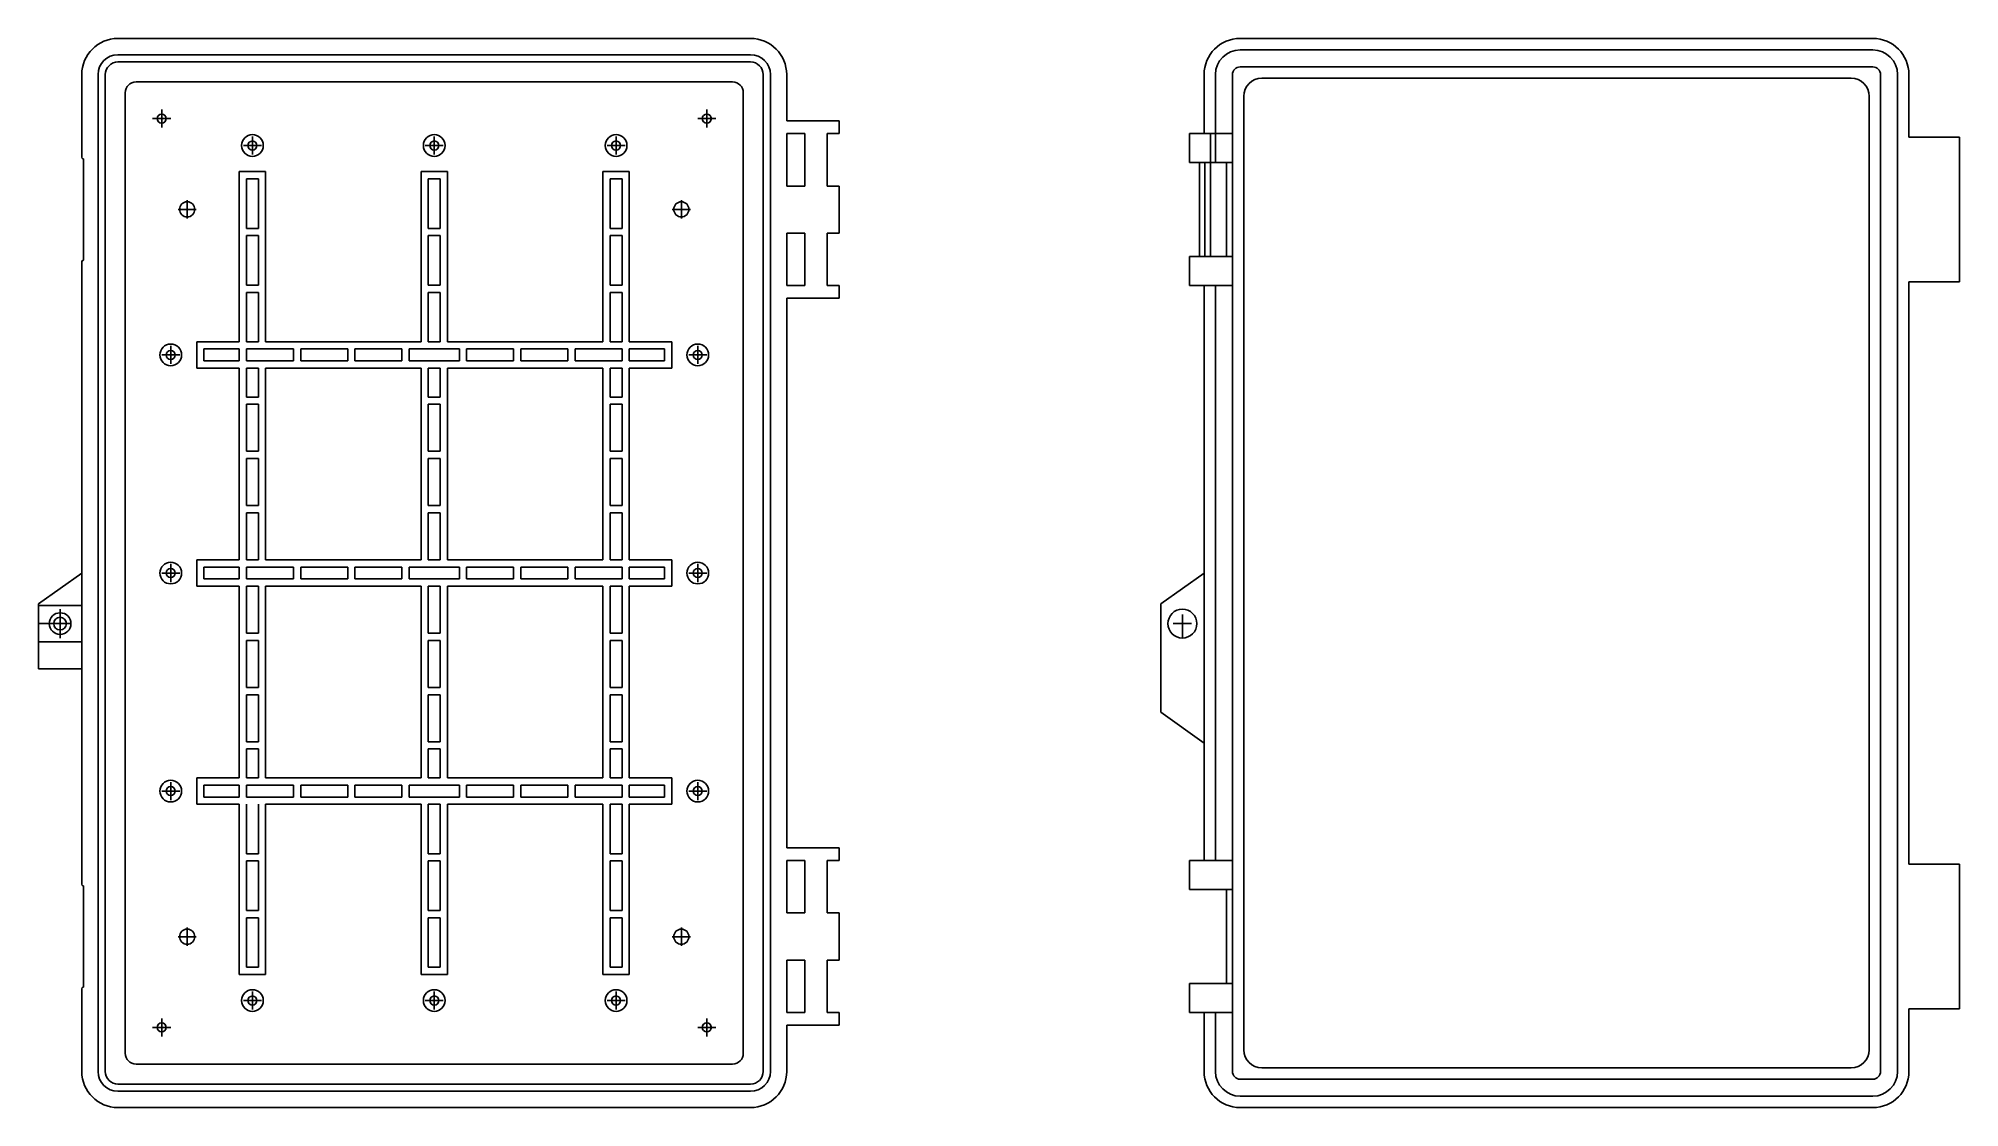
# Model space of a CAD drawing. Header units: millimetres. Extents: x 975 to 1507, y 137 to 433.
import ezdxf

# ---------------------------------------------------------------- set-up
doc = ezdxf.new("R2010")
doc.units = ezdxf.units.MM

msp = doc.modelspace()

# ---------------------------------------------------------------- linework, layer by layer
for p, q in [((997.18, 432.67), (1172.18, 432.67)), ((1307.63, 432.67), (1482.63, 432.67)), ((997.18, 428.17), (1172.18, 428.17)), ((997.18, 426.17), (1172.18, 426.17)), ((1307.63, 429.52), (1482.63, 429.52)), ((987.18, 422.67), (987.18, 399.87)), ((991.68, 422.67), (991.68, 147.07)), ((993.68, 422.67), (993.68, 147.07)), ((1002.18, 420.67), (1167.18, 420.67)), ((1175.68, 422.67), (1175.68, 147.07)), ((1177.68, 422.67), (1177.68, 147.07)), ((1182.18, 422.67), (1182.18, 409.87)), ((1297.63, 422.67), (1297.63, 406.37)), ((1300.78, 422.67), (1300.78, 398.37)), ((1305.48, 422.67), (1305.48, 406.37)), ((1307.63, 424.82), (1482.63, 424.82)), ((1313.63, 421.67), (1476.63, 421.67)), ((1484.78, 422.67), (1484.78, 385.37)), ((1489.48, 422.67), (1489.48, 385.37)), ((1492.63, 422.67), (1492.63, 405.37)), ((999.18, 417.67), (999.18, 152.07)), ((1170.18, 417.67), (1170.18, 152.07)), ((1308.63, 416.67), (1308.63, 406.37)), ((1308.63, 416.67), (1308.63, 184.37)), ((1481.63, 416.67), (1481.63, 153.07)), ((1006.78, 410.52), (1011.78, 410.52)), ((1009.28, 408.02), (1009.28, 413.02)), ((1157.58, 410.52), (1162.58, 410.52)), ((1160.08, 408.02), (1160.08, 413.02)), ((1182.18, 409.87), (1196.68, 409.87)), ((1196.68, 409.87), (1196.68, 406.37)), ((1034.38, 400.57), (1034.38, 405.57)), ((1084.68, 400.57), (1084.68, 405.57)), ((1134.98, 400.57), (1134.98, 405.57)), ((1182.18, 406.37), (1187.18, 406.37)), ((1182.18, 406.37), (1182.18, 391.87)), ((1187.18, 406.37), (1187.18, 391.87)), ((1193.38, 406.37), (1193.38, 391.87)), ((1193.38, 406.37), (1196.68, 406.37)), ((1293.63, 406.37), (1305.48, 406.37)), ((1293.63, 406.37), (1293.63, 398.37)), ((1299.38, 406.37), (1299.38, 372.37)), ((1305.48, 406.37), (1305.48, 147.07)), ((1492.63, 405.37), (1506.63, 405.37)), ((1506.63, 405.37), (1506.63, 365.37)), ((987.68, 399.37), (987.68, 371.37)), ((987.68, 399.37), (987.68, 399.37)), ((1031.88, 403.07), (1036.88, 403.07)), ((1082.18, 403.07), (1087.18, 403.07)), ((1132.48, 403.07), (1137.48, 403.07)), ((1030.73, 395.87), (1038.03, 395.87)), ((1030.73, 348.82), (1030.73, 395.87)), ((1032.73, 393.87), (1036.03, 393.87)), ((1032.73, 380.17), (1032.73, 393.87)), ((1036.03, 380.17), (1036.03, 393.87)), ((1038.03, 348.82), (1038.03, 395.87)), ((1081.03, 395.87), (1088.33, 395.87)), ((1081.03, 348.82), (1081.03, 395.87)), ((1083.03, 393.87), (1086.33, 393.87)), ((1083.03, 380.17), (1083.03, 393.87)), ((1086.33, 380.17), (1086.33, 393.87)), ((1088.33, 348.82), (1088.33, 395.87)), ((1131.33, 395.87), (1138.63, 395.87)), ((1131.33, 348.82), (1131.33, 395.87)), ((1133.33, 393.87), (1136.63, 393.87)), ((1133.33, 380.17), (1133.33, 393.87)), ((1136.63, 380.17), (1136.63, 393.87)), ((1138.63, 348.82), (1138.63, 395.87)), ((1293.63, 398.37), (1305.48, 398.37)), ((1296.38, 398.37), (1296.38, 372.37)), ((1297.88, 398.37), (1297.88, 372.37)), ((1303.88, 398.37), (1303.88, 372.37)), ((1182.18, 391.87), (1187.18, 391.87)), ((1193.38, 391.87), (1196.68, 391.87)), ((1196.68, 391.87), (1196.68, 378.87)), ((1013.83, 385.42), (1018.83, 385.42)), ((1016.33, 382.92), (1016.33, 387.92)), ((1150.53, 385.42), (1155.53, 385.42)), ((1153.03, 382.92), (1153.03, 387.92)), ((1484.78, 385.37), (1484.78, 204.37)), ((1489.48, 385.37), (1489.48, 204.37)), ((1032.73, 380.17), (1036.03, 380.17)), ((1032.73, 378.17), (1036.03, 378.17)), ((1032.73, 364.47), (1032.73, 378.17)), ((1036.03, 364.47), (1036.03, 378.17)), ((1083.03, 380.17), (1086.33, 380.17)), ((1083.03, 378.17), (1086.33, 378.17)), ((1083.03, 364.47), (1083.03, 378.17)), ((1086.33, 364.47), (1086.33, 378.17)), ((1133.33, 380.17), (1136.63, 380.17)), ((1133.33, 378.17), (1136.63, 378.17)), ((1133.33, 364.47), (1133.33, 378.17)), ((1136.63, 364.47), (1136.63, 378.17)), ((1182.18, 378.87), (1187.18, 378.87)), ((1182.18, 378.87), (1182.18, 364.37)), ((1187.18, 378.87), (1187.18, 364.37)), ((1193.38, 378.87), (1193.38, 364.37)), ((1193.38, 378.87), (1196.68, 378.87)), ((1293.63, 372.37), (1293.63, 364.37)), ((1293.63, 372.37), (1305.48, 372.37)), ((987.18, 370.87), (987.18, 198.87)), ((987.68, 371.37), (987.68, 371.37)), ((1032.73, 364.47), (1036.03, 364.47)), ((1032.73, 362.47), (1036.03, 362.47)), ((1032.73, 348.82), (1032.73, 362.47)), ((1036.03, 348.82), (1036.03, 362.47)), ((1083.03, 364.47), (1086.33, 364.47)), ((1083.03, 362.47), (1086.33, 362.47)), ((1083.03, 348.82), (1083.03, 362.47)), ((1086.33, 348.82), (1086.33, 362.47)), ((1133.33, 364.47), (1136.63, 364.47)), ((1133.33, 362.47), (1136.63, 362.47)), ((1133.33, 348.82), (1133.33, 362.47)), ((1136.63, 348.82), (1136.63, 362.47)), ((1182.18, 364.37), (1187.18, 364.37)), ((1193.38, 364.37), (1196.68, 364.37)), ((1196.68, 364.37), (1196.68, 360.87)), ((1293.63, 364.37), (1305.63, 364.37)), ((1297.63, 364.37), (1297.63, 205.37)), ((1300.78, 364.37), (1300.78, 205.37)), ((1492.63, 365.37), (1492.63, 204.37)), ((1492.63, 365.37), (1506.63, 365.37)), ((1182.18, 360.87), (1196.68, 360.87)), ((1182.18, 360.87), (1182.18, 208.87)), ((1011.78, 342.67), (1011.78, 347.67)), ((1018.98, 341.52), (1018.98, 348.82)), ((1018.98, 348.82), (1030.73, 348.82)), ((1020.98, 343.52), (1020.98, 346.82)), ((1020.98, 346.82), (1030.73, 346.82)), ((1030.73, 343.52), (1030.73, 346.82)), ((1032.73, 348.82), (1036.03, 348.82)), ((1032.73, 346.82), (1045.73, 346.82)), ((1032.73, 343.52), (1032.73, 346.82)), ((1038.03, 348.82), (1081.03, 348.82)), ((1045.73, 343.52), (1045.73, 346.82)), ((1047.73, 343.52), (1047.73, 346.82)), ((1047.73, 346.82), (1060.73, 346.82)), ((1060.73, 343.52), (1060.73, 346.82)), ((1062.73, 343.52), (1062.73, 346.82)), ((1062.73, 346.82), (1075.73, 346.82)), ((1075.73, 343.52), (1075.73, 346.82)), ((1077.73, 346.82), (1091.43, 346.82)), ((1077.73, 343.52), (1077.73, 346.82)), ((1083.03, 348.82), (1084.68, 348.82)), ((1084.68, 348.82), (1086.33, 348.82)), ((1088.33, 348.82), (1131.33, 348.82)), ((1088.33, 346.82), (1091.63, 346.82)), ((1091.63, 343.52), (1091.63, 346.82)), ((1093.63, 343.52), (1093.63, 346.82)), ((1093.63, 346.82), (1106.63, 346.82)), ((1106.63, 343.52), (1106.63, 346.82)), ((1108.63, 343.52), (1108.63, 346.82)), ((1108.63, 346.82), (1121.63, 346.82)), ((1121.63, 343.52), (1121.63, 346.82)), ((1123.63, 343.52), (1123.63, 346.82)), ((1123.63, 346.82), (1136.63, 346.82)), ((1133.33, 348.82), (1136.63, 348.82)), ((1136.63, 343.52), (1136.63, 346.82)), ((1138.63, 348.82), (1150.38, 348.82)), ((1138.63, 346.82), (1148.38, 346.82)), ((1138.63, 343.52), (1138.63, 346.82)), ((1148.38, 343.52), (1148.38, 346.82)), ((1150.38, 341.52), (1150.38, 348.82)), ((1157.58, 342.67), (1157.58, 347.67)), ((1009.28, 345.17), (1014.28, 345.17)), ((1018.98, 341.52), (1030.73, 341.52)), ((1020.98, 343.52), (1030.73, 343.52)), ((1030.73, 288.52), (1030.73, 341.52)), ((1032.73, 343.52), (1045.73, 343.52)), ((1032.73, 341.52), (1036.03, 341.52)), ((1032.73, 333.52), (1032.73, 341.52)), ((1036.03, 333.52), (1036.03, 341.52)), ((1038.03, 288.52), (1038.03, 341.52)), ((1038.03, 341.52), (1081.03, 341.52)), ((1047.73, 343.52), (1060.73, 343.52)), ((1062.73, 343.52), (1075.73, 343.52)), ((1077.73, 343.52), (1091.43, 343.52)), ((1081.03, 288.52), (1081.03, 341.52)), ((1083.03, 333.52), (1083.03, 341.52)), ((1083.03, 341.52), (1086.33, 341.52)), ((1086.33, 333.52), (1086.33, 341.52)), ((1088.33, 343.52), (1091.63, 343.52)), ((1088.33, 341.52), (1131.33, 341.52)), ((1088.33, 288.52), (1088.33, 341.52)), ((1093.63, 343.52), (1106.63, 343.52)), ((1108.63, 343.52), (1121.63, 343.52)), ((1123.63, 343.52), (1136.63, 343.52)), ((1131.33, 288.52), (1131.33, 341.52)), ((1133.33, 341.52), (1136.63, 341.52)), ((1133.33, 333.52), (1133.33, 341.52)), ((1136.63, 333.52), (1136.63, 341.52)), ((1138.63, 343.52), (1148.38, 343.52)), ((1138.63, 341.52), (1150.38, 341.52)), ((1138.63, 288.52), (1138.63, 341.52)), ((1155.08, 345.17), (1160.08, 345.17)), ((1032.73, 333.52), (1036.03, 333.52)), ((1032.73, 331.52), (1036.03, 331.52)), ((1032.73, 318.52), (1032.73, 331.52)), ((1036.03, 318.52), (1036.03, 331.52)), ((1083.03, 333.52), (1086.33, 333.52)), ((1083.03, 318.52), (1083.03, 331.52)), ((1083.03, 331.52), (1086.33, 331.52)), ((1086.33, 318.52), (1086.33, 331.52)), ((1133.33, 333.52), (1136.63, 333.52)), ((1133.33, 331.52), (1136.63, 331.52)), ((1133.33, 318.52), (1133.33, 331.52)), ((1136.63, 318.52), (1136.63, 331.52)), ((1032.73, 318.52), (1036.03, 318.52)), ((1032.73, 316.52), (1036.03, 316.52)), ((1032.73, 303.52), (1032.73, 316.52)), ((1036.03, 303.52), (1036.03, 316.52)), ((1083.03, 318.52), (1086.33, 318.52)), ((1083.03, 303.52), (1083.03, 316.52)), ((1083.03, 316.52), (1086.33, 316.52)), ((1086.33, 303.52), (1086.33, 316.52)), ((1133.33, 318.52), (1136.63, 318.52)), ((1133.33, 316.52), (1136.63, 316.52)), ((1133.33, 303.52), (1133.33, 316.52)), ((1136.63, 303.52), (1136.63, 316.52)), ((1032.73, 303.52), (1036.03, 303.52)), ((1083.03, 303.52), (1086.33, 303.52)), ((1133.33, 303.52), (1136.63, 303.52)), ((1032.73, 301.52), (1036.03, 301.52)), ((1032.73, 288.52), (1032.73, 301.52)), ((1036.03, 288.52), (1036.03, 301.52)), ((1083.03, 288.52), (1083.03, 301.52)), ((1083.03, 301.52), (1086.33, 301.52)), ((1086.33, 288.52), (1086.33, 301.52)), ((1133.33, 301.52), (1136.63, 301.52)), ((1133.33, 288.52), (1133.33, 301.52)), ((1136.63, 288.52), (1136.63, 301.52)), ((1011.78, 282.37), (1011.78, 287.37)), ((1018.98, 281.22), (1018.98, 288.52)), ((1018.98, 288.52), (1030.73, 288.52)), ((1032.73, 288.52), (1036.03, 288.52)), ((1038.03, 288.52), (1081.03, 288.52)), ((1038.03, 288.52), (1045.73, 288.52)), ((1077.73, 288.52), (1081.03, 288.52)), ((1083.03, 288.52), (1086.33, 288.52)), ((1083.03, 288.52), (1086.33, 288.52)), ((1088.33, 288.52), (1131.33, 288.52)), ((1133.33, 288.52), (1136.63, 288.52)), ((1133.33, 288.52), (1136.63, 288.52)), ((1138.63, 288.52), (1150.38, 288.52)), ((1150.38, 281.22), (1150.38, 288.52)), ((1157.58, 282.37), (1157.58, 287.37)), ((987.18, 284.87), (975.18, 276.37)), ((1009.28, 284.87), (1014.28, 284.87)), ((1020.98, 286.52), (1030.73, 286.52)), ((1020.98, 283.22), (1020.98, 286.52)), ((1020.98, 283.22), (1030.73, 283.22)), ((1030.73, 283.22), (1030.73, 286.52)), ((1032.73, 283.22), (1032.73, 286.52)), ((1032.73, 286.52), (1045.73, 286.52)), ((1032.73, 283.22), (1045.73, 283.22)), ((1045.73, 283.22), (1045.73, 286.52)), ((1047.73, 286.52), (1060.73, 286.52)), ((1047.73, 283.22), (1047.73, 286.52)), ((1047.73, 283.22), (1060.73, 283.22)), ((1060.73, 283.22), (1060.73, 286.52)), ((1062.73, 286.52), (1075.73, 286.52)), ((1062.73, 283.22), (1062.73, 286.52)), ((1062.73, 283.22), (1075.73, 283.22)), ((1075.73, 283.22), (1075.73, 286.52)), ((1077.73, 283.22), (1077.73, 286.52)), ((1077.73, 286.52), (1091.43, 286.52)), ((1077.73, 283.22), (1091.43, 283.22)), ((1088.33, 286.52), (1091.63, 286.52)), ((1088.33, 283.22), (1091.63, 283.22)), ((1091.63, 283.22), (1091.63, 286.52)), ((1093.63, 286.52), (1106.63, 286.52)), ((1093.63, 283.22), (1093.63, 286.52)), ((1093.63, 283.22), (1106.63, 283.22)), ((1106.63, 283.22), (1106.63, 286.52)), ((1108.63, 286.52), (1121.63, 286.52)), ((1108.63, 283.22), (1108.63, 286.52)), ((1108.63, 283.22), (1121.63, 283.22)), ((1121.63, 283.22), (1121.63, 286.52)), ((1123.63, 286.52), (1136.63, 286.52)), ((1123.63, 283.22), (1123.63, 286.52)), ((1123.63, 283.22), (1136.63, 283.22)), ((1136.63, 283.22), (1136.63, 286.52)), ((1138.63, 283.22), (1138.63, 286.52)), ((1138.63, 286.52), (1148.38, 286.52)), ((1138.63, 283.22), (1148.38, 283.22)), ((1148.38, 283.22), (1148.38, 286.52)), ((1155.08, 284.87), (1160.08, 284.87)), ((1285.63, 276.37), (1297.63, 284.87)), ((1484.78, 284.87), (1484.78, 147.07)), ((1489.48, 284.87), (1489.48, 147.07)), ((975.18, 276.37), (975.18, 258.37)), ((1018.98, 281.22), (1030.73, 281.22)), ((1030.73, 228.22), (1030.73, 281.22)), ((1032.73, 281.22), (1032.73, 268.22)), ((1032.73, 281.22), (1036.03, 281.22)), ((1036.03, 281.22), (1036.03, 268.22)), ((1038.03, 281.22), (1081.03, 281.22)), ((1038.03, 228.22), (1038.03, 281.22)), ((1081.03, 228.22), (1081.03, 281.22)), ((1083.03, 281.22), (1086.33, 281.22)), ((1083.03, 281.22), (1083.03, 268.22)), ((1086.33, 281.22), (1086.33, 268.22)), ((1088.33, 281.22), (1131.33, 281.22)), ((1088.33, 228.22), (1088.33, 281.22)), ((1131.33, 228.22), (1131.33, 281.22)), ((1133.33, 281.22), (1133.33, 268.22)), ((1133.33, 281.22), (1136.63, 281.22)), ((1136.63, 281.22), (1136.63, 268.22)), ((1138.63, 281.22), (1150.38, 281.22)), ((1138.63, 228.22), (1138.63, 281.22)), ((1285.63, 276.37), (1285.63, 246.37)), ((975.18, 275.87), (987.18, 275.87)), ((981.18, 266.87), (981.18, 274.87)), ((1291.63, 266.87), (1291.63, 273.37)), ((975.18, 270.87), (984.18, 270.87)), ((975.18, 265.87), (987.18, 265.87)), ((1032.73, 268.22), (1036.03, 268.22)), ((1032.73, 266.22), (1032.73, 253.22)), ((1032.73, 266.22), (1036.03, 266.22)), ((1036.03, 266.22), (1036.03, 253.22)), ((1083.03, 268.22), (1086.33, 268.22)), ((1083.03, 266.22), (1086.33, 266.22)), ((1083.03, 266.22), (1083.03, 253.22)), ((1086.33, 266.22), (1086.33, 253.22)), ((1133.33, 268.22), (1136.63, 268.22)), ((1133.33, 266.22), (1133.33, 253.22)), ((1133.33, 266.22), (1136.63, 266.22)), ((1136.63, 266.22), (1136.63, 253.22)), ((1289.13, 270.87), (1294.13, 270.87)), ((987.18, 258.37), (975.18, 258.37)), ((1032.73, 253.22), (1036.03, 253.22)), ((1032.73, 251.22), (1032.73, 238.22)), ((1032.73, 251.22), (1036.03, 251.22)), ((1036.03, 251.22), (1036.03, 238.22)), ((1083.03, 253.22), (1086.33, 253.22)), ((1083.03, 251.22), (1086.33, 251.22)), ((1083.03, 251.22), (1083.03, 238.22)), ((1086.33, 251.22), (1086.33, 238.22)), ((1133.33, 253.22), (1136.63, 253.22)), ((1133.33, 251.22), (1133.33, 238.22)), ((1133.33, 251.22), (1136.63, 251.22)), ((1136.63, 251.22), (1136.63, 238.22)), ((1285.63, 246.37), (1297.63, 237.87)), ((1032.73, 238.22), (1036.03, 238.22)), ((1032.73, 236.22), (1032.73, 228.22)), ((1032.73, 236.22), (1036.03, 236.22)), ((1036.03, 236.22), (1036.03, 228.22)), ((1083.03, 238.22), (1086.33, 238.22)), ((1083.03, 236.22), (1086.33, 236.22)), ((1083.03, 236.22), (1083.03, 228.22)), ((1086.33, 236.22), (1086.33, 228.22)), ((1133.33, 238.22), (1136.63, 238.22)), ((1133.33, 236.22), (1133.33, 228.22)), ((1133.33, 236.22), (1136.63, 236.22)), ((1136.63, 236.22), (1136.63, 228.22)), ((1009.28, 224.57), (1014.28, 224.57)), ((1011.78, 222.07), (1011.78, 227.07)), ((1018.98, 220.92), (1018.98, 228.22)), ((1018.98, 228.22), (1030.73, 228.22)), ((1020.98, 226.22), (1030.73, 226.22)), ((1020.98, 222.92), (1020.98, 226.22)), ((1030.73, 222.92), (1030.73, 226.22)), ((1032.73, 228.22), (1036.03, 228.22)), ((1032.73, 226.22), (1036.03, 226.22)), ((1032.73, 222.92), (1032.73, 226.22)), ((1032.73, 226.22), (1045.73, 226.22)), ((1038.03, 228.22), (1081.03, 228.22)), ((1045.73, 222.92), (1045.73, 226.22)), ((1047.73, 226.22), (1060.73, 226.22)), ((1047.73, 222.92), (1047.73, 226.22)), ((1060.73, 222.92), (1060.73, 226.22)), ((1062.73, 226.22), (1075.73, 226.22)), ((1062.73, 222.92), (1062.73, 226.22)), ((1075.73, 222.92), (1075.73, 226.22)), ((1077.73, 222.92), (1077.73, 226.22)), ((1077.73, 226.22), (1091.43, 226.22)), ((1083.03, 228.22), (1086.33, 228.22)), ((1088.33, 228.22), (1131.33, 228.22)), ((1088.33, 226.22), (1091.63, 226.22)), ((1091.63, 222.92), (1091.63, 226.22)), ((1093.63, 226.22), (1106.63, 226.22)), ((1093.63, 222.92), (1093.63, 226.22)), ((1106.63, 222.92), (1106.63, 226.22)), ((1108.63, 226.22), (1121.63, 226.22)), ((1108.63, 222.92), (1108.63, 226.22)), ((1121.63, 222.92), (1121.63, 226.22)), ((1123.63, 226.22), (1136.63, 226.22)), ((1123.63, 222.92), (1123.63, 226.22)), ((1133.33, 228.22), (1136.63, 228.22)), ((1136.63, 222.92), (1136.63, 226.22)), ((1138.63, 228.22), (1150.38, 228.22)), ((1138.63, 222.92), (1138.63, 226.22)), ((1138.63, 226.22), (1148.38, 226.22)), ((1148.38, 222.92), (1148.38, 226.22)), ((1150.38, 220.92), (1150.38, 228.22)), ((1155.08, 224.57), (1160.08, 224.57)), ((1157.58, 222.07), (1157.58, 227.07)), ((1018.98, 220.92), (1030.73, 220.92)), ((1020.98, 222.92), (1030.73, 222.92)), ((1030.73, 173.87), (1030.73, 220.92)), ((1032.73, 222.92), (1045.73, 222.92)), ((1032.73, 207.27), (1032.73, 220.92)), ((1036.03, 207.27), (1036.03, 220.92)), ((1038.03, 173.87), (1038.03, 220.92)), ((1038.03, 220.92), (1081.03, 220.92)), ((1047.73, 222.92), (1060.73, 222.92)), ((1062.73, 222.92), (1075.73, 222.92)), ((1077.73, 222.92), (1091.43, 222.92)), ((1081.03, 173.87), (1081.03, 220.92)), ((1083.03, 207.27), (1083.03, 220.92)), ((1083.03, 220.92), (1086.33, 220.92)), ((1086.33, 207.27), (1086.33, 220.92)), ((1088.33, 222.92), (1091.63, 222.92)), ((1088.33, 173.87), (1088.33, 220.92)), ((1088.33, 220.92), (1131.33, 220.92)), ((1093.63, 222.92), (1106.63, 222.92)), ((1108.63, 222.92), (1121.63, 222.92)), ((1123.63, 222.92), (1136.63, 222.92)), ((1131.33, 173.87), (1131.33, 220.92)), ((1133.33, 207.27), (1133.33, 220.92)), ((1133.33, 220.92), (1136.63, 220.92)), ((1136.63, 207.27), (1136.63, 220.92)), ((1138.63, 222.92), (1148.38, 222.92)), ((1138.63, 173.87), (1138.63, 220.92)), ((1138.63, 220.92), (1150.38, 220.92)), ((1032.73, 207.27), (1036.03, 207.27)), ((1083.03, 207.27), (1086.33, 207.27)), ((1133.33, 207.27), (1136.63, 207.27)), ((1182.18, 208.87), (1196.68, 208.87)), ((1196.68, 208.87), (1196.68, 205.37)), ((1032.73, 191.57), (1032.73, 205.27)), ((1032.73, 205.27), (1036.03, 205.27)), ((1036.03, 191.57), (1036.03, 205.27)), ((1083.03, 191.57), (1083.03, 205.27)), ((1083.03, 205.27), (1086.33, 205.27)), ((1086.33, 191.57), (1086.33, 205.27)), ((1133.33, 191.57), (1133.33, 205.27)), ((1133.33, 205.27), (1136.63, 205.27)), ((1136.63, 191.57), (1136.63, 205.27)), ((1182.18, 205.37), (1187.18, 205.37)), ((1182.18, 205.37), (1182.18, 190.87)), ((1187.18, 205.37), (1187.18, 190.87)), ((1193.38, 205.37), (1193.38, 190.87)), ((1193.38, 205.37), (1196.68, 205.37)), ((1293.63, 205.37), (1293.63, 197.37)), ((1293.63, 205.37), (1305.48, 205.37)), ((1492.63, 204.37), (1506.63, 204.37)), ((1506.63, 204.37), (1506.63, 164.37)), ((987.68, 198.37), (987.68, 170.37)), ((987.68, 198.37), (987.68, 198.37)), ((1293.63, 197.37), (1305.48, 197.37)), ((1303.88, 197.37), (1303.88, 171.37)), ((1032.73, 191.57), (1036.03, 191.57)), ((1083.03, 191.57), (1086.33, 191.57)), ((1133.33, 191.57), (1136.63, 191.57)), ((1016.33, 181.82), (1016.33, 186.82)), ((1032.73, 175.87), (1032.73, 189.57)), ((1032.73, 189.57), (1036.03, 189.57)), ((1036.03, 175.87), (1036.03, 189.57)), ((1083.03, 175.87), (1083.03, 189.57)), ((1083.03, 189.57), (1086.33, 189.57)), ((1086.33, 175.87), (1086.33, 189.57)), ((1133.33, 175.87), (1133.33, 189.57)), ((1133.33, 189.57), (1136.63, 189.57)), ((1136.63, 175.87), (1136.63, 189.57)), ((1153.03, 181.82), (1153.03, 186.82)), ((1182.18, 190.87), (1187.18, 190.87)), ((1193.38, 190.87), (1196.68, 190.87)), ((1196.68, 190.87), (1196.68, 177.87)), ((1013.83, 184.32), (1018.83, 184.32)), ((1150.53, 184.32), (1155.53, 184.32)), ((1308.63, 184.37), (1308.63, 153.07)), ((1032.73, 175.87), (1036.03, 175.87)), ((1083.03, 175.87), (1084.68, 175.87)), ((1084.68, 175.87), (1086.33, 175.87)), ((1133.33, 175.87), (1136.63, 175.87)), ((1182.18, 177.87), (1187.18, 177.87)), ((1182.18, 177.87), (1182.18, 163.37)), ((1187.18, 177.87), (1187.18, 163.37)), ((1193.38, 177.87), (1196.68, 177.87)), ((1193.38, 177.87), (1193.38, 163.37)), ((987.68, 170.37), (987.68, 170.37)), ((1030.73, 173.87), (1038.03, 173.87)), ((1031.88, 173.87), (1036.88, 173.87)), ((1081.03, 173.87), (1087.18, 173.87)), ((1084.68, 173.87), (1088.33, 173.87)), ((1131.33, 173.87), (1138.63, 173.87)), ((1293.63, 171.37), (1293.63, 163.37)), ((1293.63, 171.37), (1305.48, 171.37)), ((987.18, 169.87), (987.18, 147.07)), ((1031.88, 166.67), (1036.88, 166.67)), ((1034.38, 164.17), (1034.38, 169.17)), ((1082.18, 166.67), (1087.18, 166.67)), ((1084.68, 164.17), (1084.68, 169.17)), ((1132.48, 166.67), (1137.48, 166.67)), ((1134.98, 164.17), (1134.98, 169.17)), ((1009.28, 156.72), (1009.28, 161.72)), ((1160.08, 156.72), (1160.08, 161.72)), ((1182.18, 163.37), (1187.18, 163.37)), ((1182.18, 159.87), (1196.68, 159.87)), ((1182.18, 159.87), (1182.18, 147.07)), ((1193.38, 163.37), (1196.68, 163.37)), ((1196.68, 163.37), (1196.68, 159.87)), ((1293.63, 163.37), (1305.63, 163.37)), ((1297.63, 163.37), (1297.63, 147.07)), ((1300.78, 163.37), (1300.78, 147.07)), ((1492.63, 164.37), (1492.63, 147.07)), ((1492.63, 164.37), (1506.63, 164.37)), ((1006.78, 159.22), (1011.78, 159.22)), ((1157.58, 159.22), (1162.58, 159.22)), ((1167.18, 149.07), (1002.18, 149.07)), ((1172.18, 143.57), (997.18, 143.57)), ((1482.63, 144.92), (1307.63, 144.92)), ((1476.63, 148.07), (1313.63, 148.07)), ((1172.18, 141.57), (997.18, 141.57)), ((1482.63, 140.22), (1307.63, 140.22)), ((1172.18, 137.07), (997.18, 137.07)), ((1482.63, 137.07), (1307.63, 137.07))]:
    msp.add_line(p, q)
for centre, radius in [((1009.28, 410.52), 1.25), ((1160.08, 410.52), 1.25), ((1034.38, 403.07), 3), ((1034.38, 403.07), 1.25), ((1084.68, 403.07), 3), ((1084.68, 403.07), 1.25), ((1134.98, 403.07), 3), ((1134.98, 403.07), 1.25), ((1016.33, 385.42), 2.1), ((1153.03, 385.42), 2.1), ((1011.78, 345.17), 3), ((1011.78, 345.17), 1.25), ((1157.58, 345.17), 3), ((1157.58, 345.17), 1.25), ((1011.78, 284.87), 3), ((1157.58, 284.87), 3), ((1011.78, 284.87), 1.25), ((1157.58, 284.87), 1.25), ((981.18, 270.87), 3), ((981.18, 270.87), 1.75), ((1291.63, 270.87), 4), ((1011.78, 224.57), 3), ((1011.78, 224.57), 1.25), ((1157.58, 224.57), 3), ((1157.58, 224.57), 1.25), ((1016.33, 184.32), 2.1), ((1153.03, 184.32), 2.1), ((1034.38, 166.67), 3), ((1034.38, 166.67), 1.25), ((1084.68, 166.67), 3), ((1084.68, 166.67), 1.25), ((1134.98, 166.67), 3), ((1134.98, 166.67), 1.25), ((1009.28, 159.22), 1.25), ((1160.08, 159.22), 1.25)]:
    msp.add_circle(centre, radius)
for centre, radius, start, end in [((997.18, 422.67), 10, 90, 180), ((1172.18, 422.67), 10, 360, 90), ((1307.63, 422.67), 10, 90, 180), ((1482.63, 422.67), 10, 360, 90), ((997.18, 422.67), 5.5, 90, 180), ((997.18, 422.67), 3.5, 90, 180), ((1172.18, 422.67), 5.5, 360, 90), ((1172.18, 422.67), 3.5, 360, 90), ((1307.63, 422.67), 6.85, 90, 180), ((1482.63, 422.67), 6.85, 360, 90), ((1002.18, 417.67), 3, 90, 180), ((1167.18, 417.67), 3, 0, 90), ((1307.63, 422.67), 2.15, 90, 180), ((1307.63, 422.67), 2.15, 90, 180), ((1313.63, 416.67), 5, 90, 180), ((1476.63, 416.67), 5, 0, 90), ((1482.63, 422.67), 2.15, 360, 90), ((987.68, 399.87), 0.5, 180, 270), ((987.68, 370.87), 0.5, 90, 180), ((987.68, 198.87), 0.5, 180, 270), ((987.68, 169.87), 0.5, 90, 180), ((1002.18, 152.07), 3, 180, 270), ((1167.18, 152.07), 3, 270, 360), ((1313.63, 153.07), 5, 180, 270), ((1476.63, 153.07), 5, 270, 360), ((997.18, 147.07), 10, 180, 270), ((997.18, 147.07), 5.5, 180, 270), ((997.18, 147.07), 3.5, 180, 270), ((1172.18, 147.07), 10, 270, 360), ((1172.18, 147.07), 5.5, 270, 0), ((1172.18, 147.07), 3.5, 270, 0), ((1307.63, 147.07), 10, 180, 270), ((1307.63, 147.07), 6.85, 180, 270), ((1307.63, 147.07), 2.15, 180, 270), ((1482.63, 147.07), 2.15, 270, 360), ((1482.63, 147.07), 6.85, 270, 360), ((1482.63, 147.07), 10, 270, 360)]:
    msp.add_arc(centre, radius, start, end)

doc.saveas('drawing.dxf')
